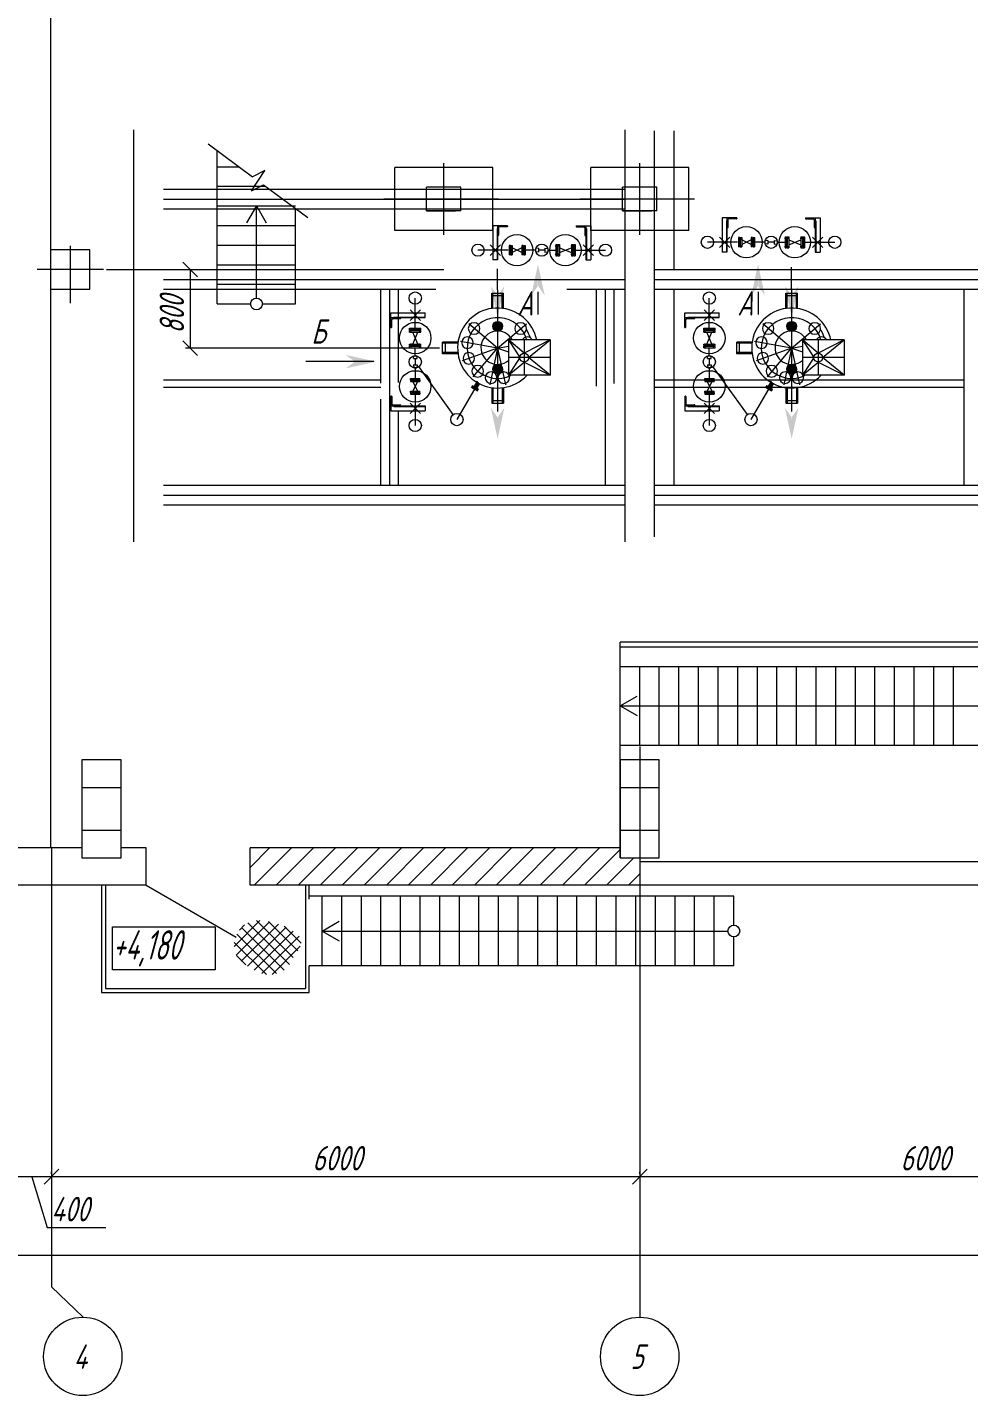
# Model space of a CAD drawing. Header units: millimetres. Extents: x 1663 to 6300, y 431 to 1491.
# Drawn here: x 5571.7 to 5709.1, y 1071.3 to 1270.9 of the extents above; entities that cross this region are included whole.
import ezdxf

# ---------------------------------------------------------------- set-up
doc = ezdxf.new("R2010")
doc.units = ezdxf.units.MM
doc.layers.add('Линия связи (Вновь)', color=3, linetype='Continuous', lineweight=60)
doc.layers.add('Строительный', color=251, linetype='Continuous', lineweight=13)
doc.styles.add('Simplex', font='simplex.shx', dxfattribs={"width": 0.7, "oblique": 15})

# ---------------------------------------------------------------- blocks, each defined once
blk = doc.blocks.new('A$C0AA457AC')
at = {"layer": 'Строительный', "ltscale": 100}
h = blk.add_hatch(color=256, dxfattribs=at)
h.paths.add_polyline_path([(220.76, 240.95), (220.09, 240.01), (220.78, 243.16)])
h.paths.add_polyline_path([(220.78, 243.16), (221.47, 240.01), (220.8, 240.95)])
h = blk.add_hatch(color=256, dxfattribs=at)
h.paths.add_polyline_path([(243.22, 240.95), (242.54, 240.01), (243.23, 243.16)])
h.paths.add_polyline_path([(243.23, 243.16), (243.93, 240.01), (243.25, 240.95)])
h = blk.add_hatch(color=256, dxfattribs=at)
h.paths.add_polyline_path([(216.65, 240), (215.97, 240.94), (216.66, 237.78)])
h.paths.add_polyline_path([(216.66, 237.78), (217.35, 240.94), (216.68, 240)])
h = blk.add_hatch(color=256, dxfattribs=at)
h.paths.add_polyline_path([(246.65, 240), (245.97, 240.94), (246.66, 237.78)])
h.paths.add_polyline_path([(246.66, 237.78), (247.35, 240.94), (246.68, 240)])
for points in [[(216.16, 236.86, -0.414214), (216.66, 237.36), (216.66, 236.86), (217.16, 236.86, -1)], [(216.66, 237.36, -0.414214), (217.16, 236.86), (216.66, 236.86)], [(246.16, 236.86, -0.414214), (246.66, 237.36), (246.66, 236.86), (247.16, 236.86, -1)], [(246.66, 237.36, -0.414214), (247.16, 236.86), (246.66, 236.86)], [(216.16, 232.47, -0.414214), (216.66, 232.97), (216.66, 232.47), (217.16, 232.47, -1)], [(216.66, 232.97, -0.414214), (217.16, 232.47), (216.66, 232.47)], [(246.16, 232.47, -0.414214), (246.66, 232.97), (246.66, 232.47), (247.16, 232.47, -1)], [(246.66, 232.97, -0.414214), (247.16, 232.47), (246.66, 232.47)]]:
    blk.add_hatch(color=256, dxfattribs=at).paths.add_polyline_path(points)
h = blk.add_hatch(color=256, dxfattribs=at)
h.paths.add_polyline_path([(202.09, 233.26), (201.15, 233.94), (204.31, 233.25)])
h.paths.add_polyline_path([(204.31, 233.25), (201.15, 232.56), (202.09, 233.23)])
h = blk.add_hatch(color=256, dxfattribs=at)
h.paths.add_polyline_path([(216.65, 227.6), (215.97, 228.54), (216.66, 225.38)])
h.paths.add_polyline_path([(216.66, 225.38), (217.35, 228.54), (216.68, 227.6)])
h = blk.add_hatch(color=256, dxfattribs=at)
h.paths.add_polyline_path([(246.65, 227.6), (245.97, 228.54), (246.66, 225.38)])
h.paths.add_polyline_path([(246.66, 225.38), (247.35, 228.54), (246.68, 227.6)])
for p, q in [((171.06, 361.64), (171.06, 183.64)), ((179.56, 214.88), (179.56, 256.89)), ((229.66, 214.88), (229.66, 256.89)), ((187.14, 255.46), (191.66, 252.12)), ((232.66, 215.39), (232.66, 256.8)), ((234.66, 242.64), (234.66, 256.8)), ((188.06, 239.14), (188.06, 254.78)), ((188.06, 253.14), (190.28, 253.14)), ((191.54, 250.66), (192.91, 252.76)), ((192.91, 252.76), (191.66, 252.12)), ((206.16, 246.64), (206.16, 253.04)), ((216.16, 253.04), (206.16, 253.04)), ((206.16, 246.64), (206.16, 253.04)), ((216.16, 253.04), (206.16, 253.04)), ((211.16, 246.18), (211.16, 253.51)), ((211.16, 246.18), (211.16, 253.51)), ((216.16, 246.64), (216.16, 253.04)), ((216.16, 246.64), (216.16, 253.04)), ((226.16, 246.64), (226.16, 253.04)), ((236.16, 253.04), (226.16, 253.04)), ((231.16, 246.18), (231.16, 253.51)), ((236.16, 246.64), (236.16, 253.04)), ((191.54, 250.66), (192.79, 251.29)), ((192.79, 251.29), (197.31, 247.96)), ((182.56, 250.84), (229.66, 250.84)), ((182.56, 249.84), (229.66, 249.84)), ((188.06, 251.14), (192.99, 251.14)), ((216.75, 249.84), (205.06, 249.84)), ((216.75, 249.84), (205.06, 249.84)), ((209.41, 248.64), (209.41, 251.04)), ((212.86, 251.04), (209.41, 251.04)), ((209.41, 248.64), (209.41, 251.04)), ((212.86, 251.04), (209.41, 251.04)), ((212.91, 251.04), (209.96, 251.04)), ((212.91, 251.04), (209.96, 251.04)), ((212.91, 248.64), (212.91, 251.04)), ((212.91, 248.64), (212.91, 251.04)), ((236.75, 249.84), (225.06, 249.84)), ((229.41, 248.64), (229.41, 251.04)), ((232.86, 251.04), (229.41, 251.04)), ((232.91, 251.04), (229.96, 251.04)), ((232.91, 248.64), (232.91, 251.04)), ((182.56, 248.84), (229.66, 248.84)), ((188.06, 249.14), (196.06, 249.14)), ((192.06, 249.14), (191.06, 247.41)), ((192.06, 239.74), (192.06, 249.14)), ((192.06, 249.14), (193.06, 247.41)), ((196.06, 239.14), (196.06, 248.88)), ((209.41, 248.64), (212.36, 248.64)), ((209.41, 248.64), (212.36, 248.64)), ((212.91, 248.64), (209.46, 248.64)), ((212.91, 248.64), (209.46, 248.64)), ((229.41, 248.64), (232.36, 248.64)), ((232.91, 248.64), (229.46, 248.64)), ((188.06, 247.14), (196.06, 247.14)), ((216.16, 247.12), (216.16, 243.62)), ((216.66, 247.12), (216.16, 247.12)), ((216.66, 247.12), (216.66, 246.12)), ((217.66, 247.12), (216.66, 247.12)), ((217.66, 247.12), (217.66, 247.05)), ((224.66, 247.12), (225.66, 247.12)), ((224.66, 247.12), (224.66, 247.05)), ((225.66, 247.12), (226.16, 247.12)), ((225.66, 247.12), (225.66, 246.12)), ((226.16, 247.12), (226.16, 243.62)), ((239.56, 247.92), (239.56, 244.42)), ((240.06, 247.92), (239.56, 247.92)), ((240.01, 247.63), (240.01, 244.42)), ((240.06, 247.92), (240.06, 246.92)), ((241.06, 247.92), (240.06, 247.92)), ((240.06, 247.63), (240.06, 244.42)), ((240.16, 247.71), (240.16, 246.95)), ((241.03, 247.82), (240.27, 247.82)), ((241.06, 247.92), (241.06, 247.85)), ((248.06, 247.92), (249.06, 247.92)), ((248.06, 247.92), (248.06, 247.85)), ((248.1, 247.82), (248.85, 247.82)), ((248.96, 247.71), (248.96, 246.95)), ((249.06, 247.92), (249.56, 247.92)), ((249.06, 247.92), (249.06, 246.92)), ((249.06, 247.63), (249.06, 244.42)), ((249.12, 247.63), (249.12, 244.42)), ((249.56, 247.92), (249.56, 244.42)), ((216.16, 246.64), (206.16, 246.64)), ((216.16, 246.64), (206.16, 246.64)), ((216.61, 246.83), (216.61, 243.62)), ((216.66, 246.83), (216.66, 243.62)), ((216.66, 246.12), (216.73, 246.12)), ((216.76, 246.91), (216.76, 246.15)), ((217.63, 247.02), (216.87, 247.02)), ((224.7, 247.02), (225.45, 247.02)), ((225.56, 246.91), (225.56, 246.15)), ((225.66, 246.12), (225.6, 246.12)), ((225.66, 246.83), (225.66, 243.62)), ((225.72, 246.83), (225.72, 243.62)), ((236.16, 246.64), (226.16, 246.64)), ((239.29, 244.89), (240.35, 245.95)), ((240.35, 244.89), (239.29, 245.95)), ((240.06, 246.92), (240.13, 246.92)), ((241.21, 245.75), (241.6, 245.75)), ((241.24, 245.9), (241.24, 244.95)), ((241.38, 245.9), (241.24, 245.9)), ((241.38, 245.9), (241.38, 244.95)), ((241.4, 245.66), (241.38, 245.66)), ((241.4, 245.66), (241.4, 245.19)), ((241.4, 245.66), (241.42, 245.66)), ((241.42, 245.9), (241.42, 244.95)), ((241.42, 245.9), (241.56, 245.9)), ((241.56, 245.9), (241.56, 244.95)), ((242.54, 245.19), (241.56, 245.66)), ((242.54, 245.66), (241.56, 245.19)), ((242.9, 245.75), (242.51, 245.75)), ((242.54, 245.9), (242.54, 244.95)), ((242.68, 245.9), (242.54, 245.9)), ((242.68, 245.9), (242.68, 244.95)), ((242.7, 245.66), (242.68, 245.66)), ((242.7, 245.66), (242.7, 245.19)), ((242.7, 245.66), (242.72, 245.66)), ((242.72, 245.9), (242.72, 244.95)), ((242.72, 245.9), (242.86, 245.9)), ((242.86, 245.9), (242.86, 244.95)), ((245.92, 245.85), (246.42, 245.85)), ((245.99, 246), (246.15, 246)), ((245.99, 246), (245.99, 244.85)), ((246.15, 246), (246.15, 244.85)), ((246.15, 245.8), (246.18, 245.77)), ((246.21, 245.8), (246.18, 245.77)), ((246.18, 245.77), (246.18, 245.09)), ((246.21, 246), (246.37, 246)), ((246.21, 246), (246.21, 244.85)), ((246.37, 246), (246.37, 244.85)), ((246.37, 245.68), (247.59, 245.18)), ((246.37, 245.18), (247.59, 245.68)), ((247.52, 245.85), (248.02, 245.85)), ((247.59, 246), (247.75, 246)), ((247.59, 246), (247.59, 244.85)), ((247.75, 246), (247.75, 244.85)), ((247.75, 245.8), (247.78, 245.77)), ((247.81, 245.8), (247.78, 245.77)), ((247.78, 245.77), (247.78, 245.09)), ((247.81, 246), (247.97, 246)), ((247.81, 246), (247.81, 244.85)), ((247.88, 245.9), (247.88, 244.95)), ((247.97, 246), (247.97, 244.85)), ((249.84, 244.89), (248.78, 245.95)), ((248.78, 244.89), (249.84, 245.95)), ((249.06, 246.92), (249, 246.92)), ((175.06, 244.64), (171.06, 244.64)), ((171.06, 244.64), (171.06, 240.64)), ((173.06, 245.05), (173.06, 239.23)), ((175.06, 240.64), (175.06, 244.64)), ((188.06, 245.14), (196.06, 245.14)), ((217.75, 244.62), (214.66, 244.62)), ((215.89, 244.09), (216.95, 245.15)), ((216.95, 244.09), (215.89, 245.15)), ((217.8, 244.95), (218.2, 244.95)), ((217.82, 244.3), (218.19, 244.3)), ((217.84, 245.1), (217.84, 244.15)), ((217.98, 245.1), (217.84, 245.1)), ((217.98, 245.1), (217.98, 244.15)), ((218, 244.86), (217.98, 244.86)), ((218, 244.39), (217.98, 244.39)), ((218, 244.86), (218, 244.39)), ((218, 244.86), (218.02, 244.86)), ((218, 244.39), (218.02, 244.39)), ((218.02, 245.1), (218.02, 244.15)), ((218.02, 245.1), (218.16, 245.1)), ((218.16, 245.1), (218.16, 244.15)), ((219.14, 244.39), (218.16, 244.86)), ((219.14, 244.86), (218.16, 244.39)), ((219.5, 244.95), (219.1, 244.95)), ((219.49, 244.3), (219.11, 244.3)), ((219.14, 245.1), (219.14, 244.15)), ((219.28, 245.1), (219.14, 245.1)), ((219.28, 245.1), (219.28, 244.15)), ((219.3, 244.86), (219.28, 244.86)), ((219.3, 244.39), (219.28, 244.39)), ((219.3, 244.86), (219.3, 244.39)), ((219.3, 244.86), (219.32, 244.86)), ((220.54, 244.62), (219.3, 244.62)), ((219.3, 244.39), (219.32, 244.39)), ((219.32, 245.1), (219.32, 244.15)), ((219.32, 245.1), (219.46, 245.1)), ((219.46, 245.1), (219.46, 244.15)), ((220.84, 244.81), (220.54, 244.78)), ((220.54, 244.78), (220.54, 244.46)), ((220.84, 244.43), (220.54, 244.46)), ((220.84, 244.81), (220.84, 244.43)), ((221.48, 244.62), (220.84, 244.62)), ((221.48, 244.81), (221.48, 244.43)), ((221.48, 244.81), (221.78, 244.78)), ((221.48, 244.43), (221.78, 244.46)), ((221.78, 244.78), (221.78, 244.46)), ((221.78, 244.62), (222.59, 244.62)), ((222.52, 245.05), (223.02, 245.05)), ((222.59, 245.2), (222.75, 245.2)), ((222.59, 245.2), (222.59, 244.05)), ((222.75, 245.2), (222.75, 244.05)), ((222.75, 244.99), (222.78, 244.96)), ((222.75, 244.25), (222.78, 244.28)), ((222.81, 244.99), (222.78, 244.96)), ((222.78, 244.96), (222.78, 244.28)), ((222.81, 244.25), (222.78, 244.28)), ((222.81, 245.2), (222.97, 245.2)), ((222.81, 245.2), (222.81, 244.05)), ((222.97, 245.2), (222.97, 244.05)), ((222.97, 244.87), (224.19, 244.37)), ((222.97, 244.37), (224.19, 244.87)), ((224.12, 245.05), (224.62, 245.05)), ((224.19, 245.2), (224.35, 245.2)), ((224.19, 245.2), (224.19, 244.05)), ((224.35, 245.2), (224.35, 244.05)), ((224.35, 244.99), (224.38, 244.96)), ((224.35, 244.25), (224.38, 244.28)), ((224.41, 244.99), (224.38, 244.96)), ((224.38, 244.96), (224.38, 244.28)), ((224.41, 244.25), (224.38, 244.28)), ((224.41, 245.2), (224.57, 245.2)), ((224.41, 245.2), (224.41, 244.05)), ((224.48, 245.1), (224.48, 244.15)), ((224.57, 245.2), (224.57, 244.05)), ((224.57, 244.62), (227.66, 244.62)), ((226.44, 244.09), (225.38, 245.15)), ((225.38, 244.09), (226.44, 245.15)), ((241.15, 245.43), (238.06, 245.43)), ((240.06, 244.42), (239.56, 244.42)), ((241.22, 245.1), (241.59, 245.1)), ((241.38, 244.95), (241.24, 244.95)), ((241.4, 245.19), (241.38, 245.19)), ((241.4, 245.19), (241.42, 245.19)), ((241.42, 244.95), (241.56, 244.95)), ((242.89, 245.1), (242.51, 245.1)), ((242.68, 244.95), (242.54, 244.95)), ((242.7, 245.19), (242.68, 245.19)), ((243.94, 245.43), (242.7, 245.43)), ((242.7, 245.19), (242.72, 245.19)), ((242.72, 244.95), (242.86, 244.95)), ((244.24, 245.62), (243.94, 245.59)), ((243.94, 245.59), (243.94, 245.27)), ((244.24, 245.24), (243.94, 245.27)), ((244.24, 245.62), (244.24, 245.24)), ((244.88, 245.43), (244.24, 245.43)), ((244.88, 245.62), (244.88, 245.24)), ((244.88, 245.62), (245.18, 245.59)), ((244.88, 245.24), (245.18, 245.27)), ((245.18, 245.59), (245.18, 245.27)), ((245.18, 245.43), (245.99, 245.43)), ((245.93, 245), (246.42, 245)), ((245.99, 244.85), (246.15, 244.85)), ((246.15, 245.06), (246.18, 245.09)), ((246.21, 245.06), (246.18, 245.09)), ((246.21, 244.85), (246.37, 244.85)), ((247.53, 245), (248.02, 245)), ((247.59, 244.85), (247.75, 244.85)), ((247.75, 245.06), (247.78, 245.09)), ((247.81, 245.06), (247.78, 245.09)), ((247.81, 244.85), (247.97, 244.85)), ((247.97, 245.43), (251.06, 245.43)), ((249.06, 244.42), (249.56, 244.42)), ((186.06, 241.89), (184.56, 243.39)), ((188.06, 243.14), (196.06, 243.14)), ((216.66, 243.62), (216.16, 243.62)), ((217.98, 244.15), (217.84, 244.15)), ((218.02, 244.15), (218.16, 244.15)), ((219.28, 244.15), (219.14, 244.15)), ((219.32, 244.15), (219.46, 244.15)), ((222.53, 244.2), (223.02, 244.2)), ((222.59, 244.05), (222.75, 244.05)), ((222.81, 244.05), (222.97, 244.05)), ((224.13, 244.2), (224.62, 244.2)), ((224.19, 244.05), (224.35, 244.05)), ((224.41, 244.05), (224.57, 244.05)), ((225.66, 243.62), (226.16, 243.62)), ((246.66, 240.58), (246.66, 242.89)), ((176.47, 242.64), (169.69, 242.64)), ((176.77, 242.64), (185.81, 242.64)), ((182.56, 242.64), (211.17, 242.64)), ((182.56, 241.64), (229.66, 241.64)), ((185.31, 242.64), (185.31, 234.64)), ((216.66, 240.58), (216.66, 242.72)), ((232.66, 242.64), (270.67, 242.64)), ((232.66, 241.64), (269.84, 241.64)), ((171.06, 240.64), (175.06, 240.64)), ((182.56, 240.64), (210.37, 240.64)), ((188.06, 241.14), (196.06, 241.14)), ((204.76, 231.06), (204.76, 240.64)), ((205.66, 220.64), (205.66, 240.64)), ((206.56, 231.13), (206.56, 240.64)), ((216.06, 238.68), (216.06, 240.25)), ((216.06, 240.25), (217.26, 240.25)), ((216.19, 238.68), (216.19, 240.25)), ((216.66, 240.58), (216.66, 228.5)), ((217.14, 238.68), (217.14, 240.25)), ((217.26, 238.68), (217.26, 240.25)), ((220.78, 240.37), (220.78, 238.06)), ((223.73, 240.64), (229.66, 240.64)), ((226.76, 230.74), (226.76, 240.64)), ((227.66, 220.64), (227.66, 240.64)), ((228.56, 231.02), (228.56, 240.64)), ((232.66, 240.64), (269.87, 240.64)), ((234.66, 220.64), (234.66, 240.64)), ((243.23, 240.37), (243.23, 238.06)), ((246.06, 238.68), (246.06, 240.25)), ((246.06, 240.25), (247.26, 240.25)), ((246.19, 238.68), (246.19, 240.25)), ((246.66, 240.58), (246.66, 228.5)), ((247.14, 238.68), (247.14, 240.25)), ((247.26, 238.68), (247.26, 240.25)), ((264.26, 220.64), (264.26, 240.64)), ((188.06, 239.14), (191.46, 239.14)), ((188.06, 239.14), (191.46, 239.14)), ((192.66, 239.14), (196.06, 239.14)), ((192.66, 239.14), (196.06, 239.14)), ((208.26, 236.65), (208.26, 239.74)), ((216.06, 240), (217.26, 240)), ((238.26, 236.65), (238.26, 239.74)), ((246.06, 240), (247.26, 240)), ((205.77, 238.24), (209.27, 238.24)), ((205.77, 237.74), (205.77, 238.24)), ((205.77, 237.74), (206.77, 237.74)), ((205.77, 236.74), (205.77, 237.74)), ((205.87, 236.78), (205.87, 237.53)), ((205.98, 237.64), (206.74, 237.64)), ((206.06, 237.8), (209.27, 237.8)), ((206.06, 237.74), (209.27, 237.74)), ((206.77, 237.74), (206.77, 237.68)), ((208.8, 238.52), (207.74, 237.46)), ((208.8, 237.46), (207.74, 238.52)), ((209.27, 237.74), (209.27, 238.24)), ((235.77, 238.24), (239.27, 238.24)), ((235.77, 237.74), (235.77, 238.24)), ((235.77, 237.74), (236.77, 237.74)), ((235.77, 236.74), (235.77, 237.74)), ((235.87, 236.78), (235.87, 237.53)), ((235.98, 237.64), (236.74, 237.64)), ((236.06, 237.8), (239.27, 237.8)), ((236.06, 237.74), (239.27, 237.74)), ((236.77, 237.74), (236.77, 237.68)), ((238.8, 238.52), (237.74, 237.46)), ((238.8, 237.46), (237.74, 238.52)), ((239.27, 237.74), (239.27, 238.24)), ((205.77, 236.74), (205.84, 236.74)), ((207.69, 236.49), (207.69, 236.65)), ((207.69, 236.65), (208.84, 236.65)), ((207.69, 236.49), (208.84, 236.49)), ((207.69, 236.27), (207.69, 236.43)), ((207.69, 236.43), (208.84, 236.43)), ((207.69, 236.27), (208.84, 236.27)), ((207.79, 236.56), (208.74, 236.56)), ((207.84, 236.2), (207.84, 236.7)), ((207.89, 236.49), (207.92, 236.46)), ((207.89, 236.43), (207.92, 236.46)), ((207.92, 236.46), (208.6, 236.46)), ((208.01, 235.05), (208.51, 236.27)), ((208.51, 235.05), (208.01, 236.27)), ((208.63, 236.49), (208.6, 236.46)), ((208.63, 236.43), (208.6, 236.46)), ((208.69, 236.21), (208.69, 236.7)), ((208.84, 236.49), (208.84, 236.65)), ((208.84, 236.27), (208.84, 236.43)), ((216.66, 234.64), (213.71, 237.12)), ((216.66, 234.64), (219.61, 237.12)), ((235.77, 236.74), (235.84, 236.74)), ((237.69, 236.49), (237.69, 236.65)), ((237.69, 236.65), (238.84, 236.65)), ((237.69, 236.49), (238.84, 236.49)), ((237.69, 236.27), (237.69, 236.43)), ((237.69, 236.43), (238.84, 236.43)), ((237.69, 236.27), (238.84, 236.27)), ((237.79, 236.56), (238.74, 236.56)), ((237.84, 236.2), (237.84, 236.7)), ((237.89, 236.49), (237.92, 236.46)), ((237.89, 236.43), (237.92, 236.46)), ((237.92, 236.46), (238.6, 236.46)), ((238.01, 235.05), (238.51, 236.27)), ((238.51, 235.05), (238.01, 236.27)), ((238.63, 236.49), (238.6, 236.46)), ((238.63, 236.43), (238.6, 236.46)), ((238.69, 236.21), (238.69, 236.7)), ((238.84, 236.49), (238.84, 236.65)), ((238.84, 236.27), (238.84, 236.43)), ((246.66, 234.64), (243.71, 237.12)), ((246.66, 234.64), (249.61, 237.12)), ((184.56, 235.39), (186.06, 233.89)), ((210.75, 234.64), (184.81, 234.64)), ((207.69, 234.89), (207.69, 235.05)), ((207.69, 235.05), (208.84, 235.05)), ((207.69, 234.89), (208.84, 234.89)), ((207.69, 234.67), (207.69, 234.83)), ((207.69, 234.83), (208.84, 234.83)), ((207.69, 234.67), (208.84, 234.67)), ((207.84, 234.6), (207.84, 235.1)), ((207.89, 234.89), (207.92, 234.86)), ((207.89, 234.83), (207.92, 234.86)), ((207.92, 234.86), (208.6, 234.86)), ((208.26, 233.86), (208.26, 234.67)), ((208.63, 234.89), (208.6, 234.86)), ((208.63, 234.83), (208.6, 234.86)), ((208.69, 234.61), (208.69, 235.1)), ((208.84, 234.89), (208.84, 235.05)), ((208.84, 234.67), (208.84, 234.83)), ((212.63, 235.24), (211.05, 235.24)), ((211.05, 234.04), (211.05, 235.24)), ((212.63, 235.12), (211.05, 235.12)), ((211.3, 235.24), (211.3, 234.04)), ((216.66, 234.64), (212.87, 235.31)), ((216.66, 234.64), (213.05, 233.33)), ((214.18, 231.7), (216.66, 234.64)), ((216.66, 234.64), (215.86, 230.88)), ((216.66, 234.64), (217.77, 234.84)), ((216.66, 234.67), (216.66, 228.15)), ((216.66, 234.64), (217.77, 234.24)), ((216.66, 234.64), (217.47, 230.88)), ((217.77, 235.46), (217.77, 231.86)), ((222.02, 235.46), (217.77, 235.46)), ((219.37, 234.1), (217.77, 235.46)), ((217.77, 235.46), (218.93, 233.66)), ((219.37, 235.46), (219.37, 231.86)), ((222.02, 235.46), (219.37, 234.1)), ((219.82, 233.66), (222.02, 235.46)), ((222.02, 235.46), (222.02, 231.86)), ((237.69, 234.89), (237.69, 235.05)), ((237.69, 235.05), (238.84, 235.05)), ((237.69, 234.89), (238.84, 234.89)), ((237.69, 234.67), (237.69, 234.83)), ((237.69, 234.83), (238.84, 234.83)), ((237.69, 234.67), (238.84, 234.67)), ((237.84, 234.6), (237.84, 235.1)), ((237.89, 234.89), (237.92, 234.86)), ((237.89, 234.83), (237.92, 234.86)), ((237.92, 234.86), (238.6, 234.86)), ((238.26, 233.86), (238.26, 234.67)), ((238.63, 234.89), (238.6, 234.86)), ((238.63, 234.83), (238.6, 234.86)), ((238.69, 234.61), (238.69, 235.1)), ((238.84, 234.89), (238.84, 235.05)), ((238.84, 234.67), (238.84, 234.83)), ((242.63, 235.24), (241.05, 235.24)), ((241.05, 234.04), (241.05, 235.24)), ((242.63, 235.12), (241.05, 235.12)), ((241.3, 235.24), (241.3, 234.04)), ((246.66, 234.64), (242.87, 235.31)), ((246.66, 234.64), (243.05, 233.33)), ((244.18, 231.7), (246.66, 234.64)), ((246.66, 234.64), (245.86, 230.88)), ((246.66, 234.64), (247.77, 234.84)), ((246.66, 234.67), (246.66, 228.15)), ((246.66, 234.64), (247.77, 234.24)), ((246.66, 234.64), (247.47, 230.88)), ((247.77, 235.46), (247.77, 231.86)), ((252.02, 235.46), (247.77, 235.46)), ((249.37, 234.1), (247.77, 235.46)), ((247.77, 235.46), (248.93, 233.66)), ((249.37, 235.46), (249.37, 231.86)), ((252.02, 235.46), (249.37, 234.1)), ((249.82, 233.66), (252.02, 235.46)), ((252.02, 235.46), (252.02, 231.86)), ((204.05, 233.25), (197.1, 233.25)), ((208.07, 233.56), (208.1, 233.86)), ((208.07, 233.56), (208.45, 233.56)), ((208.1, 233.86), (208.42, 233.86)), ((208.26, 233.56), (208.26, 232.92)), ((208.45, 233.56), (208.42, 233.86)), ((212.63, 234.17), (211.05, 234.17)), ((212.63, 234.04), (211.05, 234.04)), ((222.02, 233.66), (217.77, 233.66)), ((218.93, 233.66), (217.77, 231.86)), ((217.77, 231.86), (219.37, 233.21)), ((219.37, 233.21), (222.02, 231.86)), ((222.02, 231.86), (219.82, 233.66)), ((238.07, 233.56), (238.1, 233.86)), ((238.07, 233.56), (238.45, 233.56)), ((238.1, 233.86), (238.42, 233.86)), ((238.26, 233.56), (238.26, 232.92)), ((238.45, 233.56), (238.42, 233.86)), ((242.63, 234.17), (241.05, 234.17)), ((242.63, 234.04), (241.05, 234.04)), ((252.02, 233.66), (247.77, 233.66)), ((248.93, 233.66), (247.77, 231.86)), ((247.77, 231.86), (249.37, 233.21)), ((249.37, 233.21), (252.02, 231.86)), ((252.02, 231.86), (249.82, 233.66)), ((208.07, 232.92), (208.45, 232.92)), ((208.07, 232.92), (208.1, 232.62)), ((208.1, 232.62), (208.42, 232.62)), ((208.26, 232.62), (208.26, 231.38)), ((208.45, 232.92), (208.42, 232.62)), ((212.14, 227.85), (208.63, 232.74)), ((222.02, 231.86), (217.77, 231.86)), ((238.07, 232.92), (238.45, 232.92)), ((238.07, 232.92), (238.1, 232.62)), ((238.1, 232.62), (238.42, 232.62)), ((238.26, 232.62), (238.26, 231.38)), ((238.45, 232.92), (238.42, 232.62)), ((242.14, 227.85), (238.63, 232.74)), ((252.02, 231.86), (247.77, 231.86)), ((182.56, 231.4), (204.76, 231.4)), ((182.56, 230.64), (204.76, 230.64)), ((207.79, 231.54), (208.74, 231.54)), ((207.79, 231.4), (207.79, 231.54)), ((207.79, 231.4), (208.74, 231.4)), ((207.79, 231.36), (208.74, 231.36)), ((207.79, 231.36), (207.79, 231.22)), ((207.79, 231.22), (208.74, 231.22)), ((207.94, 231.58), (207.94, 231.19)), ((208.03, 231.38), (208.03, 231.4)), ((208.03, 231.38), (208.5, 231.38)), ((208.03, 231.38), (208.03, 231.36)), ((208.5, 231.22), (208.03, 230.24)), ((208.03, 231.22), (208.5, 230.24)), ((208.5, 231.38), (208.5, 231.4)), ((208.5, 231.38), (208.5, 231.36)), ((208.59, 231.57), (208.59, 231.19)), ((208.74, 231.4), (208.74, 231.54)), ((208.74, 231.36), (208.74, 231.22)), ((214.67, 231.08), (212.51, 227.34)), ((214, 230.65), (214.03, 230.7)), ((214, 230.65), (214.4, 230.42)), ((214.66, 230.34), (214.03, 230.7)), ((214.08, 230.78), (214.05, 230.73)), ((214.67, 230.37), (214.05, 230.73)), ((214.7, 230.42), (214.08, 230.78)), ((214.14, 230.67), (214.14, 230.66)), ((214.56, 230.41), (214.14, 230.66)), ((214.16, 230.63), (214.16, 230.64)), ((214.23, 230.62), (214.17, 230.65)), ((214.22, 230.32), (214.58, 230.93)), ((214.26, 230.68), (214.62, 231.31)), ((214.31, 230.47), (214.71, 231.15)), ((214.35, 230.53), (214.4, 230.61)), ((214.4, 230.42), (214.62, 230.29)), ((214.49, 230.47), (214.55, 230.44)), ((214.8, 231.01), (214.52, 230.53)), ((214.53, 230.42), (214.54, 230.43)), ((214.58, 230.42), (214.56, 230.41)), ((214.62, 230.29), (214.66, 230.34)), ((214.7, 230.42), (214.67, 230.37)), ((216.06, 230.61), (216.06, 229.03)), ((216.19, 230.61), (216.19, 229.03)), ((217.14, 230.61), (217.14, 229.03)), ((217.26, 230.61), (217.26, 229.03)), ((232.66, 231.4), (264.26, 231.4)), ((232.66, 230.64), (264.26, 230.64)), ((237.79, 231.54), (238.74, 231.54)), ((237.79, 231.4), (237.79, 231.54)), ((237.79, 231.4), (238.74, 231.4)), ((237.79, 231.36), (238.74, 231.36)), ((237.79, 231.36), (237.79, 231.22)), ((237.79, 231.22), (238.74, 231.22)), ((237.94, 231.58), (237.94, 231.19)), ((238.03, 231.38), (238.03, 231.4)), ((238.03, 231.38), (238.5, 231.38)), ((238.03, 231.38), (238.03, 231.36)), ((238.5, 231.22), (238.03, 230.24)), ((238.03, 231.22), (238.5, 230.24)), ((238.5, 231.38), (238.5, 231.4)), ((238.5, 231.38), (238.5, 231.36)), ((238.59, 231.57), (238.59, 231.19)), ((238.74, 231.4), (238.74, 231.54)), ((238.74, 231.36), (238.74, 231.22)), ((244.67, 231.08), (242.51, 227.34)), ((244, 230.65), (244.03, 230.7)), ((244, 230.65), (244.4, 230.42)), ((244.66, 230.34), (244.03, 230.7)), ((244.08, 230.78), (244.05, 230.73)), ((244.67, 230.37), (244.05, 230.73)), ((244.7, 230.42), (244.08, 230.78)), ((244.14, 230.67), (244.14, 230.66)), ((244.56, 230.41), (244.14, 230.66)), ((244.16, 230.63), (244.16, 230.64)), ((244.23, 230.62), (244.17, 230.65)), ((244.22, 230.32), (244.58, 230.93)), ((244.26, 230.68), (244.62, 231.31)), ((244.31, 230.47), (244.71, 231.15)), ((244.35, 230.53), (244.4, 230.61)), ((244.4, 230.42), (244.62, 230.29)), ((244.49, 230.47), (244.55, 230.44)), ((244.8, 231.01), (244.52, 230.53)), ((244.53, 230.42), (244.54, 230.43)), ((244.58, 230.42), (244.56, 230.41)), ((244.62, 230.29), (244.66, 230.34)), ((244.7, 230.42), (244.67, 230.37)), ((246.06, 230.61), (246.06, 229.03)), ((246.19, 230.61), (246.19, 229.03)), ((247.14, 230.61), (247.14, 229.03)), ((247.26, 230.61), (247.26, 229.03)), ((204.76, 220.64), (204.76, 229.42)), ((205.77, 229.74), (205.77, 228.74)), ((205.77, 229.74), (205.84, 229.74)), ((205.87, 229.71), (205.87, 228.95)), ((208.8, 227.97), (207.74, 229.03)), ((208.8, 229.03), (207.74, 227.97)), ((207.79, 230.24), (208.74, 230.24)), ((207.79, 230.1), (207.79, 230.24)), ((207.79, 230.1), (208.74, 230.1)), ((207.79, 230.06), (208.74, 230.06)), ((207.79, 230.06), (207.79, 229.92)), ((207.79, 229.92), (208.74, 229.92)), ((207.94, 229.89), (207.94, 230.28)), ((208.03, 230.08), (208.03, 230.1)), ((208.03, 230.08), (208.5, 230.08)), ((208.03, 230.08), (208.03, 230.06)), ((208.26, 229.83), (208.26, 226.74)), ((208.5, 230.08), (208.5, 230.1)), ((208.5, 230.08), (208.5, 230.06)), ((208.59, 229.9), (208.59, 230.27)), ((208.74, 230.1), (208.74, 230.24)), ((208.74, 230.06), (208.74, 229.92)), ((216.06, 229.28), (217.26, 229.28)), ((216.06, 229.03), (217.26, 229.03)), ((235.77, 229.74), (235.77, 228.74)), ((235.77, 229.74), (235.84, 229.74)), ((235.87, 229.71), (235.87, 228.95)), ((238.8, 227.97), (237.74, 229.03)), ((238.8, 229.03), (237.74, 227.97)), ((237.79, 230.24), (238.74, 230.24)), ((237.79, 230.1), (237.79, 230.24)), ((237.79, 230.1), (238.74, 230.1)), ((237.79, 230.06), (238.74, 230.06)), ((237.79, 230.06), (237.79, 229.92)), ((237.79, 229.92), (238.74, 229.92)), ((237.94, 229.89), (237.94, 230.28)), ((238.03, 230.08), (238.03, 230.1)), ((238.03, 230.08), (238.5, 230.08)), ((238.03, 230.08), (238.03, 230.06)), ((238.26, 229.83), (238.26, 226.74)), ((238.5, 230.08), (238.5, 230.1)), ((238.5, 230.08), (238.5, 230.06)), ((238.59, 229.9), (238.59, 230.27)), ((238.74, 230.1), (238.74, 230.24)), ((238.74, 230.06), (238.74, 229.92)), ((246.06, 229.28), (247.26, 229.28)), ((246.06, 229.03), (247.26, 229.03)), ((205.77, 228.74), (205.77, 228.24)), ((205.77, 228.74), (206.77, 228.74)), ((205.77, 228.24), (209.27, 228.24)), ((205.98, 228.84), (206.74, 228.84)), ((206.06, 228.74), (209.27, 228.74)), ((206.06, 228.69), (209.27, 228.69)), ((206.56, 220.64), (206.56, 228.27)), ((206.77, 228.74), (206.77, 228.81)), ((209.27, 228.74), (209.27, 228.24)), ((235.77, 228.74), (235.77, 228.24)), ((235.77, 228.74), (236.77, 228.74)), ((235.77, 228.24), (239.27, 228.24)), ((235.98, 228.84), (236.74, 228.84)), ((236.06, 228.74), (239.27, 228.74)), ((236.06, 228.69), (239.27, 228.69)), ((236.77, 228.74), (236.77, 228.81)), ((239.27, 228.74), (239.27, 228.24)), ((182.56, 220.64), (229.66, 220.64)), ((232.66, 220.64), (289.66, 220.64)), ((182.56, 219.64), (229.66, 219.64)), ((232.66, 219.64), (289.66, 219.64)), ((182.56, 218.64), (229.66, 218.64)), ((232.66, 218.64), (289.66, 218.64)), ((229.16, 182.64), (229.16, 204.64)), ((353.16, 204.64), (229.16, 204.64)), ((352.66, 204.14), (229.16, 204.14)), ((229.16, 202.14), (273.16, 202.14)), ((229.16, 194.14), (229.16, 202.14)), ((231.16, 194.14), (231.16, 202.14)), ((233.16, 194.14), (233.16, 202.14)), ((235.16, 194.14), (235.16, 202.14)), ((237.16, 194.14), (237.16, 202.14)), ((239.16, 194.14), (239.16, 202.14)), ((241.16, 194.14), (241.16, 202.14)), ((243.16, 194.14), (243.16, 202.14)), ((245.16, 194.14), (245.16, 202.14)), ((247.16, 194.14), (247.16, 202.14)), ((249.16, 194.14), (249.16, 202.14)), ((251.16, 194.14), (251.16, 202.14)), ((253.16, 194.14), (253.16, 202.14)), ((255.16, 194.14), (255.16, 202.14)), ((257.16, 194.14), (257.16, 202.14)), ((259.16, 194.14), (259.16, 202.14)), ((261.16, 194.14), (261.16, 202.14)), ((263.16, 194.14), (263.16, 202.14)), ((229.16, 198.14), (230.9, 199.14)), ((229.16, 198.14), (270.56, 198.14)), ((229.16, 198.14), (230.9, 197.14)), ((229.16, 194.14), (273.16, 194.14)), ((178.26, 192.64), (174.26, 192.64)), ((174.26, 192.64), (174.26, 182.64)), ((178.26, 182.64), (178.26, 192.64)), ((233.16, 192.64), (229.16, 192.64)), ((229.16, 192.64), (229.16, 182.64)), ((231.16, 193.98), (231.16, 135.78)), ((233.16, 182.64), (233.16, 192.64)), ((174.26, 189.82), (178.26, 189.82)), ((229.16, 189.82), (233.16, 189.82)), ((174.26, 185.47), (178.26, 185.47)), ((229.16, 185.47), (233.16, 185.47)), ((174.26, 183.64), (164.16, 183.64)), ((171.16, 183.64), (171.16, 138.88)), ((180.81, 183.64), (178.26, 183.64)), ((180.81, 179.84), (180.81, 183.64)), ((229.16, 183.64), (191.41, 183.64)), ((191.41, 179.84), (191.41, 183.64)), ((191.41, 181.66), (193.39, 183.64)), ((191.84, 179.84), (195.64, 183.64)), ((194.08, 179.84), (197.88, 183.64)), ((196.33, 179.84), (200.13, 183.64)), ((198.57, 179.84), (202.37, 183.64)), ((200.82, 179.84), (204.62, 183.64)), ((203.06, 179.84), (206.86, 183.64)), ((205.31, 179.84), (209.11, 183.64)), ((207.55, 179.84), (211.35, 183.64)), ((209.8, 179.84), (213.6, 183.64)), ((212.04, 179.84), (215.84, 183.64)), ((214.29, 179.84), (218.09, 183.64)), ((216.53, 179.84), (220.33, 183.64)), ((218.78, 179.84), (222.58, 183.64)), ((221.02, 179.84), (224.82, 183.64)), ((223.27, 179.84), (227.07, 183.64)), ((225.51, 179.84), (229.16, 183.49)), ((174.26, 182.64), (178.26, 182.64)), ((227.76, 179.84), (230.56, 182.64)), ((229.16, 182.64), (233.16, 182.64)), ((351.16, 182.24), (231.16, 182.24)), ((230, 179.84), (231.16, 181)), ((180.81, 179.84), (160.16, 179.84)), ((176.26, 179.84), (176.26, 168.89)), ((176.66, 179.84), (176.66, 169.29)), ((180.81, 179.84), (189.99, 174.54)), ((360.86, 179.84), (191.41, 179.84)), ((197.05, 179.84), (197.05, 169.29)), ((197.45, 178.41), (197.45, 179.84)), ((240.76, 178.71), (197.45, 178.71)), ((198.76, 171.63), (198.76, 178.71)), ((200.76, 171.63), (200.76, 178.71)), ((202.76, 171.63), (202.76, 178.71)), ((204.76, 171.63), (204.76, 178.71)), ((206.76, 171.63), (206.76, 178.71)), ((208.76, 171.63), (208.76, 178.71)), ((210.76, 171.63), (210.76, 178.71)), ((212.76, 171.63), (212.76, 178.71)), ((214.76, 171.63), (214.76, 178.71)), ((216.76, 171.63), (216.76, 178.71)), ((218.76, 171.63), (218.76, 178.71)), ((220.76, 171.63), (220.76, 178.71)), ((222.76, 171.63), (222.76, 178.71)), ((224.76, 171.63), (224.76, 178.71)), ((226.76, 171.63), (226.76, 178.71)), ((228.76, 171.63), (228.76, 178.71)), ((230.76, 171.63), (230.76, 178.71)), ((232.76, 171.63), (232.76, 178.71)), ((234.76, 171.63), (234.76, 178.71)), ((236.76, 171.63), (236.76, 178.71)), ((238.76, 171.63), (238.76, 178.71)), ((240.76, 175.77), (240.76, 178.71)), ((189.78, 173.6), (192.41, 176.23)), ((190, 172.7), (193.4, 176.1)), ((190.51, 172.08), (194.3, 175.87)), ((191.18, 176), (195.42, 171.76)), ((192.07, 176.23), (195.82, 172.47)), ((193.29, 176.13), (196.27, 173.15)), ((198.76, 175.17), (200.49, 176.17)), ((177.37, 175.58), (187.86, 175.58)), ((177.37, 171.21), (177.37, 175.58)), ((187.86, 175.58), (187.86, 171.21)), ((190.07, 174.86), (194.1, 170.83)), ((190.32, 175.27), (190.85, 175.79)), ((190.53, 175.52), (194.87, 171.19)), ((191.14, 171.6), (195.1, 175.55)), ((191.82, 171.16), (195.82, 175.16)), ((192.61, 170.82), (196.42, 174.63)), ((194.89, 175.65), (196.62, 173.92)), ((198.76, 175.17), (240.16, 175.17)), ((198.76, 175.17), (200.49, 174.17)), ((240.76, 171.63), (240.76, 174.57)), ((189.8, 174), (193.08, 170.73)), ((193.65, 170.74), (196.53, 173.62)), ((190.02, 172.66), (190.96, 171.72)), ((187.86, 171.21), (177.37, 171.21)), ((240.76, 171.63), (197.45, 171.63)), ((197.45, 168.89), (197.45, 171.63)), ((176.66, 169.29), (197.05, 169.29)), ((176.26, 168.89), (197.45, 168.89)), ((171.91, 150.86), (170.41, 149.36)), ((170.41, 149.36), (171.91, 150.86)), ((171.16, 151.99), (171.16, 149.61)), ((231.91, 150.86), (230.41, 149.36)), ((230.41, 149.36), (231.91, 150.86)), ((171.16, 150.11), (167.16, 150.11)), ((169.16, 150.11), (170.72, 144.92)), ((171.16, 150.41), (171.16, 150.61)), ((231.16, 150.11), (171.16, 150.11)), ((231.16, 150.41), (231.16, 150.61)), ((231.16, 150.41), (231.16, 150.61)), ((291.16, 150.11), (231.16, 150.11)), ((170.72, 144.92), (176.71, 144.92)), ((47.16, 142.1), (655.16, 142.1)), ((174.39, 135.78), (171.16, 138.88))]:
    blk.add_line(p, q, dxfattribs=at)
for centre, radius in [((218.65, 244.62), 1.6), ((223.58, 244.62), 1.6), ((238.06, 245.43), 0.625), ((242.05, 245.43), 1.6), ((244.56, 245.43), 0.625), ((246.98, 245.43), 1.6), ((251.06, 245.43), 0.625), ((214.66, 244.62), 0.625), ((221.16, 244.62), 0.625), ((227.66, 244.62), 0.625), ((208.26, 239.74), 0.625), ((238.26, 239.74), 0.625), ((192.06, 239.14), 0.6), ((216.66, 236.86), 0.5), ((246.66, 236.86), 0.5), ((208.26, 235.66), 1.6), ((238.26, 235.66), 1.6), ((208.26, 233.24), 0.625), ((219.37, 233.66), 0.445), ((238.26, 233.24), 0.625), ((249.37, 233.66), 0.445), ((208.26, 230.73), 1.6), ((216.66, 232.47), 0.5), ((238.26, 230.73), 1.6), ((246.66, 232.47), 0.5), ((212.51, 227.34), 0.625), ((242.51, 227.34), 0.625), ((208.26, 226.74), 0.625), ((238.26, 226.74), 0.625), ((240.76, 175.17), 0.6), ((174.34, 131.78), 4), ((231.16, 131.78), 4)]:
    blk.add_circle(centre, radius, dxfattribs=at)
for centre, radius, start, end in [((217.63, 247.05), 0.036, 270, 0), ((224.7, 247.05), 0.036, 180, 270), ((240.27, 247.71), 0.11, 90, 180), ((241.03, 247.85), 0.036, 270, 0), ((248.1, 247.85), 0.036, 180, 270), ((248.85, 247.71), 0.11, 0, 90), ((216.73, 246.15), 0.036, 270, 0), ((216.87, 246.91), 0.11, 90, 180), ((225.45, 246.91), 0.11, 0, 90), ((225.6, 246.15), 0.036, 180, 270), ((240.13, 246.95), 0.036, 270, 0), ((249, 246.95), 0.036, 180, 270), ((216.66, 234.64), 4.08, 11.5133, 316.9405), ((246.66, 234.64), 4.08, 11.5133, 316.9405), ((205.98, 237.53), 0.11, 90, 180), ((206.74, 237.68), 0.036, 270, 0), ((216.66, 234.64), 3.1, 15.2299, 296.0257), ((235.98, 237.53), 0.11, 90, 180), ((236.74, 237.68), 0.036, 270, 0), ((246.66, 234.64), 3.1, 15.2299, 296.0257), ((205.84, 236.78), 0.036, 270, 0), ((216.66, 234.67), 1.7, 27.7447, 310.7513), ((216.66, 234.64), 3.5, 17.2901, 33.0828), ((235.84, 236.78), 0.036, 270, 0), ((246.66, 234.67), 1.7, 27.7447, 310.7513), ((246.66, 234.64), 3.5, 17.2901, 33.0828), ((205.84, 229.71), 0.036, 0, 90), ((205.98, 228.95), 0.11, 180, 270), ((235.84, 229.71), 0.036, 0, 90), ((235.98, 228.95), 0.11, 180, 270), ((206.74, 228.81), 0.036, 0, 90), ((236.74, 228.81), 0.036, 0, 90)]:
    blk.add_arc(centre, radius, start, end, dxfattribs=at)
for points in [[(214.26, 237.22), (213.48, 237.2), (213.48, 236.07), (214.26, 236.04)], [(214.26, 236.04), (215.05, 236.07), (215.05, 237.2), (214.26, 237.22)], [(219.01, 237.22), (218.23, 237.2), (218.23, 236.07), (219.01, 236.04)], [(219.01, 236.04), (219.8, 236.07), (219.8, 237.2), (219.01, 237.22)], [(244.26, 237.22), (243.48, 237.2), (243.48, 236.07), (244.26, 236.04)], [(244.26, 236.04), (245.05, 236.07), (245.05, 237.2), (244.26, 237.22)], [(249.01, 237.22), (248.23, 237.2), (248.23, 236.07), (249.01, 236.04)], [(249.01, 236.04), (249.8, 236.07), (249.8, 237.2), (249.01, 237.22)], [(213.58, 235.77), (212.8, 235.74), (212.8, 234.62), (213.58, 234.59)], [(213.58, 234.59), (214.37, 234.62), (214.37, 235.74), (213.58, 235.77)], [(219.69, 235.77), (219.43, 235.76), (219.26, 235.63), (219.17, 235.46)], [(220.21, 235.46), (220.13, 235.63), (219.95, 235.76), (219.69, 235.77)], [(243.58, 235.77), (242.8, 235.74), (242.8, 234.62), (243.58, 234.59)], [(243.58, 234.59), (244.37, 234.62), (244.37, 235.74), (243.58, 235.77)], [(249.69, 235.77), (249.43, 235.76), (249.26, 235.63), (249.17, 235.46)], [(250.21, 235.46), (250.13, 235.63), (249.95, 235.76), (249.69, 235.77)], [(213.72, 234.17), (212.94, 234.14), (212.94, 233.02), (213.72, 232.99)], [(213.72, 232.99), (214.51, 233.02), (214.51, 234.14), (213.72, 234.17)], [(243.72, 234.17), (242.94, 234.14), (242.94, 233.02), (243.72, 232.99)], [(243.72, 232.99), (244.51, 233.02), (244.51, 234.14), (243.72, 234.17)], [(214.63, 232.87), (213.85, 232.84), (213.85, 231.72), (214.63, 231.68)], [(214.63, 231.68), (215.42, 231.71), (215.42, 232.84), (214.63, 232.87)], [(215.99, 232.2), (215.21, 232.17), (215.21, 231.05), (215.99, 231.02)], [(215.99, 231.02), (216.78, 231.05), (216.77, 232.17), (215.99, 232.2)], [(217.29, 232.2), (216.5, 232.17), (216.5, 231.05), (217.29, 231.02)], [(217.29, 231.02), (218.07, 231.05), (218.07, 232.17), (217.29, 232.2)], [(244.63, 232.87), (243.85, 232.84), (243.85, 231.72), (244.63, 231.68)], [(244.63, 231.68), (245.42, 231.71), (245.42, 232.84), (244.63, 232.87)], [(245.99, 232.2), (245.21, 232.17), (245.21, 231.05), (245.99, 231.02)], [(245.99, 231.02), (246.78, 231.05), (246.77, 232.17), (245.99, 232.2)], [(247.29, 232.2), (246.5, 232.17), (246.5, 231.05), (247.29, 231.02)], [(247.29, 231.02), (248.07, 231.05), (248.07, 232.17), (247.29, 232.2)]]:
    blk.add_open_spline(points, degree=3, dxfattribs=at)
at = {"layer": 'Строительный', "ltscale": 100, "style": 'Simplex', "oblique": 15, "width": 0.7}
blk.add_text('800', height=2.5, rotation=90, dxfattribs=at).set_placement((184.68, 236.1))
at = {"layer": 'Строительный', "ltscale": 100, "style": 'Simplex', "oblique": 15}
for s, height, width, p in [('А', 2.5, 0.7, (218.66, 237.95, 3)), ('А', 2.5, 0.7, (241.11, 237.95, 3)), ('Б', 2.5, 0.7, (197.65, 235.08, 3)), ('+4,180', 3, 0.6, (177.37, 172.25)), ('6000', 2.5, 0.7, (197.76, 150.74)), ('6000', 2.5, 0.7, (257.76, 150.74)), ('400', 2.5, 0.7, (171.12, 145.55)), ('4', 2.5, 0.7, (173.4, 130.5)), ('5', 2.5, 0.7, (230.23, 130.5))]:
    blk.add_text(s, height=height, dxfattribs=dict(at, width=width)).set_placement(p)

msp = doc.modelspace()

# ---------------------------------------------------------------- block references
at = {"layer": 'Линия связи (Вновь)', "xscale": 1.43, "yscale": 1.43, "zscale": 1.43}
msp.add_blockref('A$C0AA457AC', (5330.52, 888.63), dxfattribs=at)

doc.saveas('drawing.dxf')
